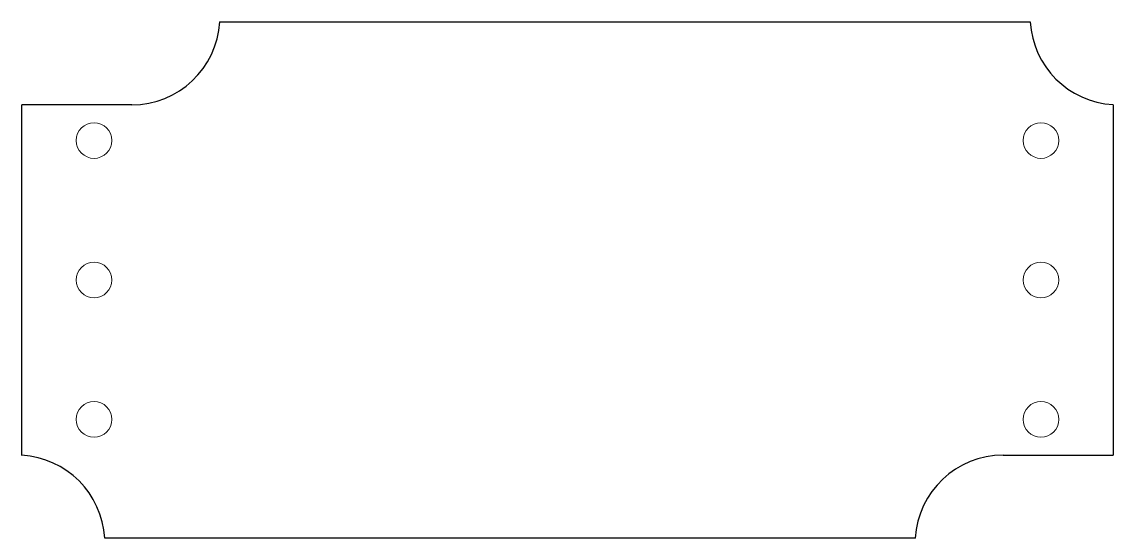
# Model space of a CAD drawing. Header units: millimetres. Extents: x -51 to 58, y -30 to 22.
import ezdxf

# ---------------------------------------------------------------- set-up
doc = ezdxf.new("R2010")
doc.units = ezdxf.units.MM
doc.layers.get('0').update_dxf_attribs({"lineweight": 25, "true_color": 0xffffff})
doc.layers.add('Visible (ANSI)', color=7, linetype='Continuous', lineweight=9, true_color=0xffffff)

msp = doc.modelspace()

# ---------------------------------------------------------------- linework, layer by layer
for p, q in [((-31.52, 21.74), (49.81, 21.74)), ((-51.37, -21.78), (-51.37, 13.41)), ((-40.33, 13.41), (-51.37, 13.41)), ((58.12, 13.42), (58.12, -21.76)), ((47.09, -21.76), (58.12, -21.76)), ((38.28, -30.09), (-43.05, -30.09))]:
    msp.add_line(p, q)
for centre, start, end in [((-40.33, 22.24), 270, 356.7543), ((58.62, 22.24), 183.2457, 266.7543), ((-51.87, -30.59), 3.2457, 86.7543), ((47.09, -30.59), 90, 176.7543)]:
    msp.add_arc(centre, 8.83, start, end)
at = {"layer": 'Visible (ANSI)'}
for centre in [(-44.12, 9.82), (50.88, 9.82), (-44.12, -4.18), (50.88, -4.18), (-44.12, -18.17), (50.88, -18.17)]:
    msp.add_circle(centre, 1.79, dxfattribs=at)

doc.saveas('drawing.dxf')
